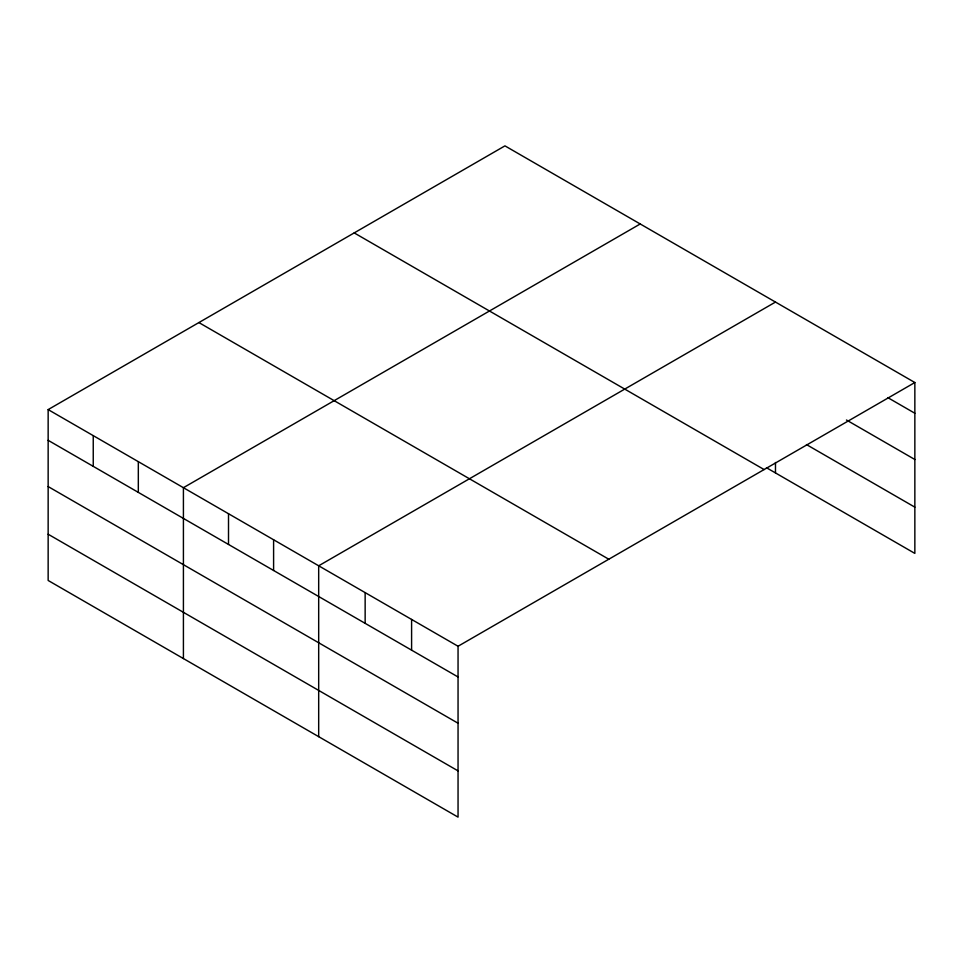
<?xml version="1.0" encoding="UTF-8"?>
<svg xmlns="http://www.w3.org/2000/svg" width="963" height="963" viewBox="0 0 963 963"><rect width="100%" height="100%" fill="white"/><g stroke="black" fill="none" stroke-linecap="round" stroke-linejoin="round"><path stroke-width="1.44" d="M48.15 409.6L458.051 646.257L458.051 817.13L48.15 580.472L48.15 409.6L504.949 145.87L914.85 382.528L914.85 553.4L766.464 467.729M640.214 223.97L183.415 487.699L183.415 658.572M775.48 302.069L318.681 565.799L318.681 736.671M458.051 646.257L914.85 382.528M887.754 397.599L914.85 413.247M846.453 420.012L914.85 459.495M806.452 444.569L914.85 507.152M354.203 232.902L764.104 469.559M198.896 322.569L608.797 559.226M48.15 440.32L458.051 676.977M48.15 486.568L458.051 723.225M48.15 534.224L458.051 770.882M775.48 462.493L775.48 472.941M411.598 619.438L411.598 650.145M365.146 592.618L365.146 623.326M273.6 539.762L273.6 570.481M228.508 513.724L228.508 544.444M138.323 461.662L138.323 492.382M93.242 435.637L93.242 466.345"/></g></svg>
